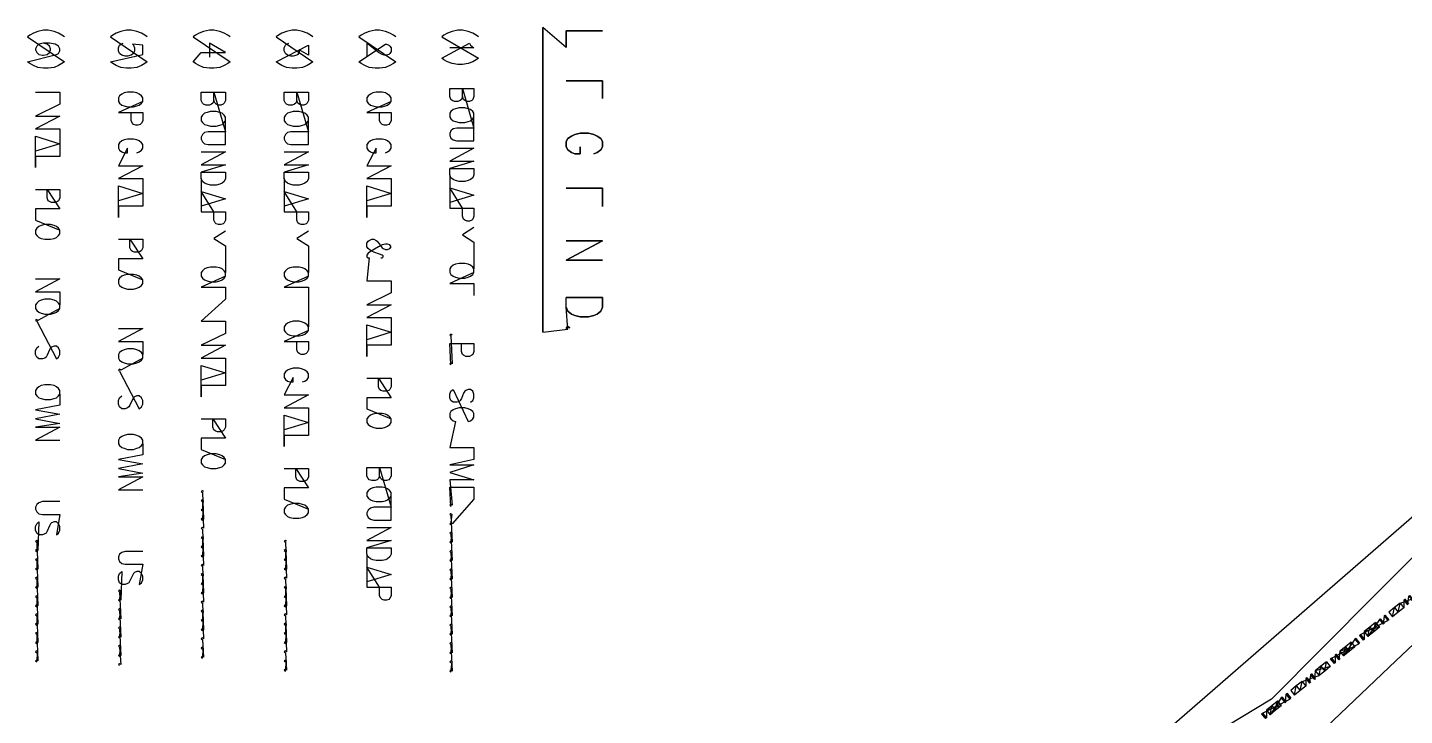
# Model space of a CAD drawing. Header units: metres. Extents: x 0 to 805, y 0 to 1107.
# Drawn here: x 138 to 544.3, y 837.5 to 1040.4 of the extents above; entities that cross this region are included whole.
import ezdxf

# ---------------------------------------------------------------- set-up
doc = ezdxf.new("R2010")
doc.units = ezdxf.units.M
doc.layers.add('GUIDES', color=8, linetype='Continuous')
doc.layers.add('ROADS', color=7, linetype='Continuous')

msp = doc.modelspace()

# ---------------------------------------------------------------- linework, layer by layer
at = {"layer": 'GUIDES'}
for points in [[(172.01, 1019.73), (171.63, 1020.3), (171, 1020.81), (170.3, 1021.13), (169.28, 1021.38), (167.57, 1021.38), (166.55, 1021.13), (165.85, 1020.81), (165.22, 1020.3), (164.84, 1019.73), (164.84, 1018.65), (165.22, 1018.14), (165.85, 1017.57), (166.55, 1017.32), (167.57, 1017.07), (169.28, 1017.07), (170.3, 1017.32), (171, 1017.57), (171.63, 1018.14), (172.01, 1018.65), (172.01, 1019.73)], [(245.29, 1019.73), (244.98, 1020.3), (244.28, 1020.81), (243.64, 1021.13), (242.63, 1021.38), (240.91, 1021.38), (239.9, 1021.13), (239.2, 1020.81), (238.56, 1020.3), (238.18, 1019.73), (238.18, 1018.65), (238.56, 1018.14), (239.2, 1017.57), (239.9, 1017.32), (240.91, 1017.07), (242.63, 1017.07), (243.64, 1017.32), (244.28, 1017.57), (244.98, 1018.14), (245.29, 1018.65), (245.29, 1019.73)], [(196.46, 1014.02), (196.08, 1014.59), (195.45, 1015.16), (194.75, 1015.41), (193.73, 1015.67), (192.02, 1015.67), (191, 1015.41), (190.3, 1015.16), (189.67, 1014.59), (189.29, 1014.02), (189.29, 1012.94), (189.67, 1012.43), (190.3, 1011.86), (191, 1011.6), (192.02, 1011.35), (193.73, 1011.35), (194.75, 1011.6), (195.45, 1011.86), (196.08, 1012.43), (196.46, 1012.94), (196.46, 1014.02)], [(220.91, 1014.02), (220.53, 1014.59), (219.89, 1015.16), (219.19, 1015.41), (218.18, 1015.67), (216.46, 1015.67), (215.45, 1015.41), (214.75, 1015.16), (214.11, 1014.59), (213.73, 1014.02), (213.73, 1012.94), (214.11, 1012.43), (214.75, 1011.86), (215.45, 1011.6), (216.46, 1011.35), (218.18, 1011.35), (219.19, 1011.6), (219.89, 1011.86), (220.53, 1012.43), (220.91, 1012.94), (220.91, 1014.02)], [(269.74, 1015.16), (269.42, 1015.67), (268.72, 1016.24), (268.09, 1016.49), (267.07, 1016.75), (265.36, 1016.75), (264.34, 1016.49), (263.64, 1016.24), (262.95, 1015.67), (262.63, 1015.16), (262.63, 1014.02), (262.95, 1013.51), (263.64, 1012.94), (264.34, 1012.68), (265.36, 1012.43), (267.07, 1012.43), (268.09, 1012.68), (268.72, 1012.94), (269.42, 1013.51), (269.74, 1014.02), (269.74, 1015.16)], [(189.29, 997.76), (196.46, 997.76), (196.46, 995.86), (196.08, 995.03), (195.45, 994.52), (194.75, 994.21), (193.73, 993.95), (192.02, 993.95), (191, 994.21), (190.3, 994.52), (189.67, 995.03), (189.29, 995.86), (189.29, 997.76)], [(213.73, 997.76), (220.91, 997.76), (220.91, 995.86), (220.53, 995.03), (219.89, 994.52), (219.19, 994.21), (218.18, 993.95), (216.46, 993.95), (215.45, 994.21), (214.75, 994.52), (214.11, 995.03), (213.73, 995.86), (213.73, 997.76)], [(262.63, 998.84), (269.74, 998.84), (269.74, 996.94), (269.42, 996.11), (268.72, 995.6), (268.09, 995.28), (267.07, 995.03), (265.36, 995.03), (264.34, 995.28), (263.64, 995.6), (262.95, 996.11), (262.63, 996.94), (262.63, 998.84)], [(147.57, 980.62), (147.19, 981.19), (146.55, 981.7), (145.85, 982.01), (144.84, 982.27), (143.12, 982.27), (142.11, 982.01), (141.41, 981.7), (140.77, 981.19), (140.39, 980.62), (140.39, 979.54), (140.77, 979.03), (141.41, 978.46), (142.11, 978.2), (143.12, 977.95), (144.84, 977.95), (145.85, 978.2), (146.55, 978.46), (147.19, 979.03), (147.57, 979.54), (147.57, 980.62)], [(172.01, 965.95), (171.63, 966.52), (171, 967.09), (170.3, 967.34), (169.28, 967.6), (167.57, 967.6), (166.55, 967.34), (165.85, 967.09), (165.22, 966.52), (164.84, 965.95), (164.84, 964.87), (165.22, 964.36), (165.85, 963.79), (166.55, 963.53), (167.57, 963.28), (169.28, 963.28), (170.3, 963.53), (171, 963.79), (171.63, 964.36), (172.01, 964.87), (172.01, 965.95)], [(196.46, 968.17), (196.08, 968.68), (195.45, 969.25), (194.75, 969.5), (193.73, 969.76), (192.02, 969.76), (191, 969.5), (190.3, 969.25), (189.67, 968.68), (189.29, 968.17), (189.29, 967.09), (189.67, 966.52), (190.3, 965.95), (191, 965.69), (192.02, 965.44), (193.73, 965.44), (194.75, 965.69), (195.45, 965.95), (196.08, 966.52), (196.46, 967.09), (196.46, 968.17)], [(220.91, 968.17), (220.53, 968.68), (219.89, 969.25), (219.19, 969.5), (218.18, 969.76), (216.46, 969.76), (215.45, 969.5), (214.75, 969.25), (214.11, 968.68), (213.73, 968.17), (213.73, 967.09), (214.11, 966.52), (214.75, 965.95), (215.45, 965.69), (216.46, 965.44), (218.18, 965.44), (219.19, 965.69), (219.89, 965.95), (220.53, 966.52), (220.91, 967.09), (220.91, 968.17)], [(269.74, 969.25), (269.42, 969.76), (268.72, 970.33), (268.09, 970.58), (267.07, 970.84), (265.36, 970.84), (264.34, 970.58), (263.64, 970.33), (262.95, 969.76), (262.63, 969.25), (262.63, 968.17), (262.95, 967.6), (263.64, 967.09), (264.34, 966.77), (265.36, 966.52), (267.07, 966.52), (268.09, 966.77), (268.72, 967.09), (269.42, 967.6), (269.74, 968.17), (269.74, 969.25)], [(147.57, 958.65), (147.19, 959.15), (146.55, 959.72), (145.85, 959.98), (144.84, 960.3), (143.12, 960.3), (142.11, 959.98), (141.41, 959.72), (140.77, 959.15), (140.39, 958.65), (140.39, 957.57), (140.77, 956.99), (141.41, 956.49), (142.11, 956.17), (143.12, 955.91), (144.84, 955.91), (145.85, 956.17), (146.55, 956.49), (147.19, 956.99), (147.57, 957.57), (147.57, 958.65)], [(296.98, 960.8), (307.65, 960.8), (307.65, 957.95), (307.14, 956.74), (306.13, 955.91), (305.11, 955.47), (303.59, 955.09), (301.05, 955.09), (299.52, 955.47), (298.51, 955.91), (297.49, 956.74), (296.98, 957.95), (296.98, 960.8)], [(296.98, 960.8), (307.65, 960.8), (307.65, 957.95), (307.14, 956.74), (306.13, 955.91), (305.11, 955.47), (303.59, 955.09), (301.05, 955.09), (299.52, 955.47), (298.51, 955.91), (297.49, 956.74), (296.98, 957.95), (296.98, 960.8)], [(296.98, 960.8), (307.65, 960.8), (307.65, 957.95), (307.14, 956.74), (306.13, 955.91), (305.11, 955.47), (303.59, 955.09), (301.05, 955.09), (299.52, 955.47), (298.51, 955.91), (297.49, 956.74), (296.98, 957.95), (296.98, 960.8)], [(296.98, 960.8), (307.65, 960.8), (307.65, 957.95), (307.14, 956.74), (306.13, 955.91), (305.11, 955.47), (303.59, 955.09), (301.05, 955.09), (299.52, 955.47), (298.51, 955.91), (297.49, 956.74), (296.98, 957.95), (296.98, 960.8)], [(296.98, 960.8), (307.65, 960.8), (307.65, 957.95), (307.14, 956.74), (306.13, 955.91), (305.11, 955.47), (303.59, 955.09), (301.05, 955.09), (299.52, 955.47), (298.51, 955.91), (297.49, 956.74), (296.98, 957.95), (296.98, 960.8)], [(296.98, 960.8), (307.65, 960.8), (307.65, 957.95), (307.14, 956.74), (306.13, 955.91), (305.11, 955.47), (303.59, 955.09), (301.05, 955.09), (299.52, 955.47), (298.51, 955.91), (297.49, 956.74), (296.98, 957.95), (296.98, 960.8)], [(220.91, 952.1), (220.53, 952.68), (219.89, 953.18), (219.19, 953.5), (218.18, 953.76), (216.46, 953.76), (215.45, 953.5), (214.75, 953.18), (214.11, 952.68), (213.73, 952.1), (213.73, 951.03), (214.11, 950.52), (214.75, 949.95), (215.45, 949.69), (216.46, 949.44), (218.18, 949.44), (219.19, 949.69), (219.89, 949.95), (220.53, 950.52), (220.91, 951.03), (220.91, 952.1)], [(172.01, 943.98), (171.63, 944.55), (171, 945.06), (170.3, 945.31), (169.28, 945.63), (167.57, 945.63), (166.55, 945.31), (165.85, 945.06), (165.22, 944.55), (164.84, 943.98), (164.84, 942.9), (165.22, 942.33), (165.85, 941.82), (166.55, 941.5), (167.57, 941.25), (169.28, 941.25), (170.3, 941.5), (171, 941.82), (171.63, 942.33), (172.01, 942.9), (172.01, 943.98)], [(147.57, 933.37), (147.19, 933.94), (146.55, 934.45), (145.85, 934.77), (144.84, 935.02), (143.12, 935.02), (142.11, 934.77), (141.41, 934.45), (140.77, 933.94), (140.39, 933.37), (140.39, 932.29), (140.77, 931.72), (141.41, 931.21), (142.11, 930.96), (143.12, 930.64), (144.84, 930.64), (145.85, 930.96), (146.55, 931.21), (147.19, 931.72), (147.57, 932.29), (147.57, 933.37)], [(245.29, 924.99), (244.98, 925.5), (244.28, 926.07), (243.64, 926.32), (242.63, 926.58), (240.91, 926.58), (239.9, 926.32), (239.2, 926.07), (238.56, 925.5), (238.18, 924.99), (238.18, 923.85), (238.56, 923.34), (239.2, 922.77), (239.9, 922.51), (240.91, 922.26), (242.63, 922.26), (243.64, 922.51), (244.28, 922.77), (244.98, 923.34), (245.29, 923.85), (245.29, 924.99)], [(172.01, 918.7), (171.63, 919.28), (171, 919.78), (170.3, 920.1), (169.28, 920.35), (167.57, 920.35), (166.55, 920.1), (165.85, 919.78), (165.22, 919.28), (164.84, 918.7), (164.84, 917.62), (165.22, 917.12), (165.85, 916.54), (166.55, 916.29), (167.57, 915.97), (169.28, 915.97), (170.3, 916.29), (171, 916.54), (171.63, 917.12), (172.01, 917.62), (172.01, 918.7)], [(196.46, 912.99), (196.08, 913.56), (195.45, 914.07), (194.75, 914.39), (193.73, 914.64), (192.02, 914.64), (191, 914.39), (190.3, 914.07), (189.67, 913.56), (189.29, 912.99), (189.29, 911.91), (189.67, 911.4), (190.3, 910.83), (191, 910.58), (192.02, 910.32), (193.73, 910.32), (194.75, 910.58), (195.45, 910.83), (196.08, 911.4), (196.46, 911.91), (196.46, 912.99)], [(245.29, 903.21), (244.98, 903.78), (244.28, 904.29), (243.64, 904.61), (242.63, 904.86), (240.91, 904.86), (239.9, 904.61), (239.2, 904.29), (238.56, 903.78), (238.18, 903.21), (238.18, 902.13), (238.56, 901.62), (239.2, 901.05), (239.9, 900.8), (240.91, 900.54), (242.63, 900.54), (243.64, 900.8), (244.28, 901.05), (244.98, 901.62), (245.29, 902.13), (245.29, 903.21)], [(220.91, 898.32), (220.53, 898.89), (219.89, 899.46), (219.19, 899.72), (218.18, 899.97), (216.46, 899.97), (215.45, 899.72), (214.75, 899.46), (214.11, 898.89), (213.73, 898.32), (213.73, 897.24), (214.11, 896.73), (214.75, 896.16), (215.45, 895.91), (216.46, 895.65), (218.18, 895.65), (219.19, 895.91), (219.89, 896.16), (220.53, 896.73), (220.91, 897.24), (220.91, 898.32)], [(238.18, 886.95), (245.29, 886.95), (245.29, 885.05), (244.98, 884.22), (244.28, 883.65), (243.64, 883.4), (242.63, 883.14), (240.91, 883.14), (239.9, 883.4), (239.2, 883.65), (238.56, 884.22), (238.18, 885.05), (238.18, 886.95)], [(541.33, 869.3), (542.47, 867.9), (542.98, 870.63), (541.33, 869.3)], [(542.47, 867.9), (542.98, 870.63), (544.12, 869.24), (542.47, 867.9)], [(544.12, 871.52), (545.2, 870.13), (544.38, 871.78), (544.12, 871.52)], [(536.89, 865.74), (538.03, 864.35), (537.14, 865.94), (536.89, 865.74)], [(538.03, 864.35), (537.14, 865.94), (538.28, 864.6), (538.03, 864.35)], [(538.28, 866.89), (539.36, 865.49), (538.54, 867.08), (538.28, 866.89)], [(539.36, 865.49), (538.54, 867.08), (539.68, 865.68), (539.36, 865.49)], [(539.68, 867.97), (540.76, 866.57), (541.33, 869.3), (539.68, 867.97)], [(540.76, 866.57), (541.33, 869.3), (542.47, 867.9), (540.76, 866.57)], [(531.04, 861.05), (532.12, 859.71), (531.3, 861.3), (531.04, 861.05)], [(532.12, 859.71), (531.3, 861.3), (532.44, 859.9), (532.12, 859.71)], [(532.44, 862.19), (533.52, 860.79), (534.09, 863.52), (532.44, 862.19)], [(533.52, 860.79), (534.09, 863.52), (535.23, 862.13), (533.52, 860.79)], [(534.09, 863.52), (535.23, 862.13), (535.74, 864.86), (534.09, 863.52)], [(535.23, 862.13), (535.74, 864.86), (536.89, 863.46), (535.23, 862.13)], [(525.2, 856.41), (526.28, 855.01), (526.85, 857.74), (525.2, 856.41)], [(526.28, 855.01), (526.85, 857.74), (528, 856.35), (526.28, 855.01)], [(526.85, 857.74), (528, 856.35), (528.57, 859.08), (526.85, 857.74)], [(528, 856.35), (528.57, 859.08), (529.65, 857.68), (528, 856.35)], [(529.65, 859.97), (530.79, 858.57), (529.9, 860.16), (529.65, 859.97)], [(530.79, 858.57), (529.9, 860.16), (531.04, 858.82), (530.79, 858.57)], [(519.61, 851.97), (520.76, 850.57), (521.33, 853.3), (519.61, 851.97)], [(520.76, 850.57), (521.33, 853.3), (522.41, 851.9), (520.76, 850.57)], [(522.41, 854.19), (523.55, 852.79), (522.72, 854.38), (522.41, 854.19)], [(523.55, 852.79), (522.72, 854.38), (523.8, 852.98), (523.55, 852.79)], [(523.8, 855.27), (524.95, 853.87), (524.06, 855.52), (523.8, 855.27)], [(524.95, 853.87), (524.06, 855.52), (525.2, 854.12), (524.95, 853.87)], [(516.57, 849.49), (517.71, 848.09), (516.82, 849.74), (516.57, 849.49)], [(517.71, 848.09), (516.82, 849.74), (517.96, 848.35), (517.71, 848.09)], [(517.96, 850.63), (519.11, 849.23), (519.61, 851.97), (517.96, 850.63)], [(519.11, 849.23), (519.61, 851.97), (520.76, 850.57), (519.11, 849.23)], [(510.72, 844.85), (511.87, 843.46), (512.37, 846.19), (510.72, 844.85)], [(511.87, 843.46), (512.37, 846.19), (513.52, 844.79), (511.87, 843.46)], [(512.37, 846.19), (513.52, 844.79), (514.09, 847.52), (512.37, 846.19)], [(513.52, 844.79), (514.09, 847.52), (515.17, 846.12), (513.52, 844.79)], [(515.17, 848.41), (516.31, 847.01), (515.49, 848.6), (515.17, 848.41)], [(516.31, 847.01), (515.49, 848.6), (516.57, 847.2), (516.31, 847.01)], [(505.2, 840.34), (506.28, 839.01), (506.72, 841.61), (505.2, 840.34)], [(506.28, 839.01), (506.72, 841.61), (507.87, 840.28), (506.28, 839.01)], [(506.72, 841.61), (507.87, 840.28), (506.85, 841.74), (506.72, 841.61)], [(507.87, 840.28), (506.85, 841.74), (507.93, 840.34), (507.87, 840.28)], [(507.93, 842.63), (509.07, 841.23), (508.25, 842.82), (507.93, 842.63)], [(509.07, 841.23), (508.25, 842.82), (509.33, 841.42), (509.07, 841.23)], [(509.33, 843.71), (510.47, 842.31), (509.64, 843.96), (509.33, 843.71)], [(510.47, 842.31), (509.64, 843.96), (510.72, 842.57), (510.47, 842.31)], [(502.15, 837.87), (503.29, 836.53), (502.4, 838.12), (502.15, 837.87)], [(503.29, 836.53), (502.4, 838.12), (503.55, 836.73), (503.29, 836.53)], [(503.55, 839.01), (504.63, 837.61), (505.2, 840.34), (503.55, 839.01)], [(504.63, 837.61), (505.2, 840.34), (506.28, 839.01), (504.63, 837.61)]]:
    msp.add_lwpolyline(points, close=True, dxfattribs=at)
at = {"layer": 'ROADS'}
for points in [[(296.98, 1034.53), (296.98, 1039.42), (307.65, 1039.42), (296.98, 1039.42), (296.98, 1034.53), (296.98, 1039.42), (307.65, 1039.42), (296.98, 1039.42), (296.98, 1034.53), (296.98, 1039.42), (307.65, 1039.42), (296.98, 1039.42), (296.98, 1034.53), (290.06, 1040.43), (290.06, 950.58), (290.06, 1040.43), (290.06, 950.58), (297.49, 951.41), (296.98, 951.85), (297.49, 952.23), (298, 951.85), (297.49, 952.23), (296.98, 951.85), (297.49, 951.41), (296.98, 951.85), (297.49, 952.23), (298, 951.85), (297.49, 952.23), (296.98, 951.85), (297.49, 951.41), (296.98, 951.85), (297.49, 952.23), (298, 951.85), (297.49, 952.23), (296.98, 951.85), (297.49, 951.41), (296.98, 957.95), (297.49, 956.74), (298.51, 955.91), (299.52, 955.47), (301.05, 955.09), (303.59, 955.09), (305.11, 955.47), (306.13, 955.91), (307.14, 956.74), (307.65, 957.95), (307.65, 960.8), (296.98, 960.8), (307.65, 960.8), (307.65, 957.95), (307.14, 956.74), (306.13, 955.91), (305.11, 955.47), (303.59, 955.09), (301.05, 955.09), (299.52, 955.47), (298.51, 955.91), (297.49, 956.74), (296.98, 957.95), (297.49, 956.74), (298.51, 955.91), (299.52, 955.47), (301.05, 955.09), (303.59, 955.09), (305.11, 955.47), (306.13, 955.91), (307.14, 956.74), (307.65, 957.95), (307.65, 960.8), (296.98, 960.8), (307.65, 960.8), (307.65, 957.95), (307.14, 956.74), (306.13, 955.91), (305.11, 955.47), (303.59, 955.09), (301.05, 955.09), (299.52, 955.47), (298.51, 955.91), (297.49, 956.74), (296.98, 957.95), (297.49, 956.74), (298.51, 955.91), (299.52, 955.47), (301.05, 955.09), (303.59, 955.09), (305.11, 955.47), (306.13, 955.91), (307.14, 956.74), (307.65, 957.95), (307.65, 960.8), (296.98, 960.8), (307.65, 960.8), (307.65, 957.95), (307.14, 956.74), (306.13, 955.91), (305.11, 955.47), (303.59, 955.09), (301.05, 955.09), (299.52, 955.47), (298.51, 955.91), (297.49, 956.74), (296.98, 957.95)], [(148.9, 1037.7), (148.2, 1038.21), (147.19, 1038.78), (145.85, 1039.29), (144.14, 1039.61), (142.8, 1039.61), (141.09, 1039.29), (139.76, 1038.78), (138.74, 1038.21), (138.04, 1037.7), (148.9, 1030.34), (148.2, 1029.83), (147.19, 1029.26), (145.85, 1028.69), (144.14, 1028.43), (142.8, 1028.43), (141.09, 1028.69), (139.76, 1029.26), (138.74, 1029.83), (138.04, 1030.34), (146.55, 1032.5), (147.19, 1032.81), (147.57, 1033.58), (147.57, 1034.15), (147.19, 1034.97), (146.17, 1035.48), (144.52, 1035.8), (142.8, 1035.8), (141.41, 1035.48), (140.77, 1034.97), (140.39, 1034.15), (140.39, 1033.89), (140.77, 1033.07), (141.41, 1032.5), (142.49, 1032.24), (142.8, 1032.24), (143.82, 1032.5), (144.52, 1033.07), (144.84, 1033.89), (144.84, 1034.15), (144.52, 1034.97), (143.82, 1035.48), (142.8, 1035.8)], [(173.35, 1037.7), (172.65, 1038.21), (171.63, 1038.78), (170.3, 1039.29), (168.59, 1039.61), (167.25, 1039.61), (165.54, 1039.29), (164.2, 1038.78), (163.19, 1038.21), (162.49, 1037.7), (173.35, 1030.34), (172.65, 1029.83), (171.63, 1029.26), (170.3, 1028.69), (168.59, 1028.43), (167.25, 1028.43), (165.54, 1028.69), (164.2, 1029.26), (163.19, 1029.83), (162.49, 1030.34), (172.01, 1032.5), (172.01, 1035.23), (168.97, 1035.48), (169.28, 1035.23), (169.6, 1034.4), (169.6, 1033.58), (169.28, 1032.81), (168.59, 1032.24), (167.57, 1031.99), (166.87, 1031.99), (165.85, 1032.24), (165.22, 1032.81), (164.84, 1033.58), (164.84, 1034.4), (165.22, 1035.23), (165.54, 1035.48), (166.24, 1035.8)], [(197.8, 1037.7), (197.1, 1038.21), (196.08, 1038.78), (194.75, 1039.29), (193.03, 1039.61), (191.7, 1039.61), (189.98, 1039.29), (188.65, 1038.78), (187.64, 1038.21), (186.94, 1037.7), (197.8, 1030.34), (197.1, 1029.83), (196.08, 1029.26), (194.75, 1028.69), (193.03, 1028.43), (191.7, 1028.43), (189.98, 1028.69), (188.65, 1029.26), (187.64, 1029.83), (186.94, 1030.34), (189.29, 1033.07), (196.46, 1033.07), (191.7, 1035.8), (191.7, 1031.67)], [(222.24, 1037.7), (221.54, 1038.21), (220.53, 1038.78), (219.19, 1039.29), (217.48, 1039.61), (216.15, 1039.61), (214.43, 1039.29), (213.1, 1038.78), (212.08, 1038.21), (211.38, 1037.7), (222.24, 1030.34), (221.54, 1029.83), (220.53, 1029.26), (219.19, 1028.69), (217.48, 1028.43), (216.15, 1028.43), (214.43, 1028.69), (213.1, 1029.26), (212.08, 1029.83), (211.38, 1030.34), (220.91, 1035.23), (220.91, 1032.24), (218.18, 1033.89), (218.18, 1033.07), (217.8, 1032.5), (217.48, 1032.24), (216.46, 1031.99), (215.77, 1031.99), (214.75, 1032.24), (214.11, 1032.81), (213.73, 1033.58), (213.73, 1034.4), (214.11, 1035.23), (214.43, 1035.48), (215.13, 1035.8)], [(246.69, 1037.7), (245.99, 1038.21), (244.98, 1038.78), (243.64, 1039.29), (241.93, 1039.61), (240.59, 1039.61), (238.88, 1039.29), (237.55, 1038.78), (236.47, 1038.21), (235.83, 1037.7), (246.69, 1030.34), (245.99, 1029.83), (244.98, 1029.26), (243.64, 1028.69), (241.93, 1028.43), (240.59, 1028.43), (238.88, 1028.69), (237.55, 1029.26), (236.47, 1029.83), (235.83, 1030.34), (243.64, 1035.48), (243.96, 1035.48), (244.66, 1035.23), (244.98, 1034.97), (245.29, 1034.4), (245.29, 1033.32), (244.98, 1032.81), (244.66, 1032.5), (243.96, 1032.24), (243.26, 1032.24), (242.63, 1032.5), (241.61, 1033.07), (238.18, 1035.8), (238.18, 1031.99)], [(271.14, 1037.7), (270.44, 1038.21), (269.42, 1038.78), (268.09, 1039.29), (266.38, 1039.61), (265.04, 1039.61), (263.33, 1039.29), (261.93, 1038.78), (260.91, 1038.21), (260.28, 1037.7), (271.14, 1031.42), (270.44, 1030.91), (269.42, 1030.34), (268.09, 1029.83), (266.38, 1029.51), (265.04, 1029.51), (263.33, 1029.83), (261.93, 1030.34), (260.91, 1030.91), (260.28, 1031.42), (268.41, 1035.8), (268.72, 1035.23), (269.74, 1034.4), (262.63, 1034.4)], [(307.65, 1019.48), (307.65, 1024.75), (296.98, 1024.75), (307.65, 1024.75), (307.65, 1019.48), (307.65, 1024.75), (296.98, 1024.75), (307.65, 1024.75), (307.65, 1019.48), (307.65, 1024.75), (296.98, 1024.75), (307.65, 1024.75), (307.65, 1019.48)], [(140.39, 1021.38), (147.57, 1021.38), (147.57, 1017.83), (140.39, 1014.33), (147.57, 1014.33), (140.39, 1010.52), (147.57, 1010.52), (147.57, 1002.4), (140.39, 1002.4), (140.39, 999.09), (140.39, 1008.37), (147.57, 1006.14), (140.39, 1003.98)], [(172.01, 1019.73), (171.63, 1020.3), (171, 1020.81), (170.3, 1021.13), (169.28, 1021.38), (167.57, 1021.38), (166.55, 1021.13), (165.85, 1020.81), (165.22, 1020.3), (164.84, 1019.73), (164.84, 1018.65), (165.22, 1018.14), (165.85, 1017.57), (166.55, 1017.32), (167.57, 1017.07), (169.28, 1017.07), (170.3, 1017.32), (171, 1017.57), (171.63, 1018.14), (172.01, 1018.65), (164.84, 1015.41), (172.01, 1015.41), (172.01, 1012.94), (171.63, 1012.18), (171.32, 1011.86), (170.62, 1011.6), (169.98, 1011.6), (169.28, 1011.86), (168.97, 1012.18), (168.59, 1012.94), (168.59, 1015.41)], [(193.03, 1018.91), (192.72, 1018.14), (192.33, 1017.83), (191.7, 1017.57), (190.68, 1017.57), (189.98, 1017.83), (189.67, 1018.14), (189.29, 1018.91), (189.29, 1021.38), (196.46, 1021.38), (196.46, 1018.91), (196.08, 1018.14), (195.76, 1017.83), (195.06, 1017.57), (194.43, 1017.57), (193.73, 1017.83), (193.35, 1018.14), (193.03, 1018.91), (193.03, 1021.38), (196.46, 1009.7), (191.32, 1009.7), (190.3, 1009.45), (189.67, 1008.87), (189.29, 1008.05), (189.29, 1007.54), (189.67, 1006.71), (190.3, 1006.14), (191.32, 1005.89), (196.46, 1005.89), (196.46, 1014.02), (196.08, 1014.59), (195.45, 1015.16), (194.75, 1015.41), (193.73, 1015.67), (192.02, 1015.67), (191, 1015.41), (190.3, 1015.16), (189.67, 1014.59), (189.29, 1014.02), (189.29, 1012.94), (189.67, 1012.43), (190.3, 1011.86), (191, 1011.6), (192.02, 1011.35), (193.73, 1011.35), (194.75, 1011.6), (195.45, 1011.86), (196.08, 1012.43), (196.46, 1012.94)], [(217.48, 1018.91), (217.16, 1018.14), (216.78, 1017.83), (216.15, 1017.57), (215.13, 1017.57), (214.43, 1017.83), (214.11, 1018.14), (213.73, 1018.91), (213.73, 1021.38), (220.91, 1021.38), (220.91, 1018.91), (220.53, 1018.14), (220.21, 1017.83), (219.51, 1017.57), (218.81, 1017.57), (218.18, 1017.83), (217.8, 1018.14), (217.48, 1018.91), (217.48, 1021.38), (220.91, 1009.7), (215.77, 1009.7), (214.75, 1009.45), (214.11, 1008.87), (213.73, 1008.05), (213.73, 1007.54), (214.11, 1006.71), (214.75, 1006.14), (215.77, 1005.89), (220.91, 1005.89), (220.91, 1014.02), (220.53, 1014.59), (219.89, 1015.16), (219.19, 1015.41), (218.18, 1015.67), (216.46, 1015.67), (215.45, 1015.41), (214.75, 1015.16), (214.11, 1014.59), (213.73, 1014.02), (213.73, 1012.94), (214.11, 1012.43), (214.75, 1011.86), (215.45, 1011.6), (216.46, 1011.35), (218.18, 1011.35), (219.19, 1011.6), (219.89, 1011.86), (220.53, 1012.43), (220.91, 1012.94)], [(245.29, 1019.73), (244.98, 1020.3), (244.28, 1020.81), (243.64, 1021.13), (242.63, 1021.38), (240.91, 1021.38), (239.9, 1021.13), (239.2, 1020.81), (238.56, 1020.3), (238.18, 1019.73), (238.18, 1018.65), (238.56, 1018.14), (239.2, 1017.57), (239.9, 1017.32), (240.91, 1017.07), (242.63, 1017.07), (243.64, 1017.32), (244.28, 1017.57), (244.98, 1018.14), (245.29, 1018.65), (238.18, 1015.41), (245.29, 1015.41), (245.29, 1012.94), (244.98, 1012.18), (244.66, 1011.86), (243.96, 1011.6), (243.26, 1011.6), (242.63, 1011.86), (242.25, 1012.18), (241.93, 1012.94), (241.93, 1015.41)], [(266.38, 1020.05), (266.06, 1019.22), (265.68, 1018.91), (265.04, 1018.65), (264.03, 1018.65), (263.33, 1018.91), (262.95, 1019.22), (262.63, 1020.05), (262.63, 1022.46), (269.74, 1022.46), (269.74, 1020.05), (269.42, 1019.22), (269.11, 1018.91), (268.41, 1018.65), (267.71, 1018.65), (267.07, 1018.91), (266.69, 1019.22), (266.38, 1020.05), (266.38, 1022.46), (269.74, 1010.78), (264.66, 1010.78), (263.64, 1010.52), (262.95, 1009.95), (262.63, 1009.13), (262.63, 1008.62), (262.95, 1007.79), (263.64, 1007.29), (264.66, 1006.97), (269.74, 1006.97), (269.74, 1015.16), (269.42, 1015.67), (268.72, 1016.24), (268.09, 1016.49), (267.07, 1016.75), (265.36, 1016.75), (264.34, 1016.49), (263.64, 1016.24), (262.95, 1015.67), (262.63, 1015.16), (262.63, 1014.02), (262.95, 1013.51), (263.64, 1012.94), (264.34, 1012.68), (265.36, 1012.43), (267.07, 1012.43), (268.09, 1012.68), (268.72, 1012.94), (269.42, 1013.51), (269.74, 1014.02)], [(170.3, 1003.48), (171, 1003.73), (171.63, 1004.24), (172.01, 1004.81), (172.01, 1005.89), (171.63, 1006.46), (171, 1006.97), (170.3, 1007.29), (169.28, 1007.54), (167.57, 1007.54), (166.55, 1007.29), (165.85, 1006.97), (165.22, 1006.46), (164.84, 1005.89), (164.84, 1004.81), (165.22, 1004.24), (165.85, 1003.73), (166.55, 1003.48), (167.57, 1003.48), (167.57, 1004.81), (164.84, 999.67), (172.01, 999.67), (164.84, 995.86), (172.01, 995.86), (172.01, 987.73), (164.84, 987.73), (164.84, 984.43), (164.84, 993.7), (172.01, 991.47), (164.84, 989.32)], [(243.64, 1003.48), (244.28, 1003.73), (244.98, 1004.24), (245.29, 1004.81), (245.29, 1005.89), (244.98, 1006.46), (244.28, 1006.97), (243.64, 1007.29), (242.63, 1007.54), (240.91, 1007.54), (239.9, 1007.29), (239.2, 1006.97), (238.56, 1006.46), (238.18, 1005.89), (238.18, 1004.81), (238.56, 1004.24), (239.2, 1003.73), (239.9, 1003.48), (240.91, 1003.48), (240.91, 1004.81), (238.18, 999.67), (245.29, 999.67), (238.18, 995.86), (245.29, 995.86), (245.29, 987.73), (238.18, 987.73), (238.18, 984.43), (238.18, 993.7), (245.29, 991.47), (238.18, 989.32)], [(301.05, 1005.19), (301.05, 1003.16), (299.52, 1003.16), (298.51, 1003.54), (297.49, 1004.37), (296.98, 1005.19), (296.98, 1006.84), (297.49, 1007.67), (298.51, 1008.43), (299.52, 1008.87), (301.05, 1009.25), (303.59, 1009.25), (305.11, 1008.87), (306.13, 1008.43), (307.14, 1007.67), (307.65, 1006.84), (307.65, 1005.19), (307.14, 1004.37), (306.13, 1003.54), (305.11, 1003.16), (306.13, 1003.54), (307.14, 1004.37), (307.65, 1005.19), (307.65, 1006.84), (307.14, 1007.67), (306.13, 1008.43), (305.11, 1008.87), (303.59, 1009.25), (301.05, 1009.25), (299.52, 1008.87), (298.51, 1008.43), (297.49, 1007.67), (296.98, 1006.84), (296.98, 1005.19), (297.49, 1004.37), (298.51, 1003.54), (299.52, 1003.16), (301.05, 1003.16), (301.05, 1005.19), (301.05, 1003.16), (299.52, 1003.16), (298.51, 1003.54), (297.49, 1004.37), (296.98, 1005.19), (296.98, 1006.84), (297.49, 1007.67), (298.51, 1008.43), (299.52, 1008.87), (301.05, 1009.25), (303.59, 1009.25), (305.11, 1008.87), (306.13, 1008.43), (307.14, 1007.67), (307.65, 1006.84), (307.65, 1005.19), (307.14, 1004.37), (306.13, 1003.54), (305.11, 1003.16), (306.13, 1003.54), (307.14, 1004.37), (307.65, 1005.19), (307.65, 1006.84), (307.14, 1007.67), (306.13, 1008.43), (305.11, 1008.87), (303.59, 1009.25), (301.05, 1009.25), (299.52, 1008.87), (298.51, 1008.43), (297.49, 1007.67), (296.98, 1006.84), (296.98, 1005.19), (297.49, 1004.37), (298.51, 1003.54), (299.52, 1003.16), (301.05, 1003.16), (301.05, 1005.19), (301.05, 1003.16), (299.52, 1003.16), (298.51, 1003.54), (297.49, 1004.37), (296.98, 1005.19), (296.98, 1006.84), (297.49, 1007.67), (298.51, 1008.43), (299.52, 1008.87), (301.05, 1009.25), (303.59, 1009.25), (305.11, 1008.87), (306.13, 1008.43), (307.14, 1007.67), (307.65, 1006.84), (307.65, 1005.19), (307.14, 1004.37), (306.13, 1003.54), (305.11, 1003.16), (306.13, 1003.54), (307.14, 1004.37), (307.65, 1005.19), (307.65, 1006.84), (307.14, 1007.67), (306.13, 1008.43), (305.11, 1008.87), (303.59, 1009.25), (301.05, 1009.25), (299.52, 1008.87), (298.51, 1008.43), (297.49, 1007.67), (296.98, 1006.84), (296.98, 1005.19), (297.49, 1004.37), (298.51, 1003.54), (299.52, 1003.16), (301.05, 1003.16), (301.05, 1005.19)], [(189.29, 1003.73), (196.46, 1003.73), (189.29, 999.92), (196.46, 999.92), (189.29, 997.76), (196.46, 997.76), (196.46, 995.86), (196.08, 995.03), (195.45, 994.52), (194.75, 994.21), (193.73, 993.95), (192.02, 993.95), (191, 994.21), (190.3, 994.52), (189.67, 995.03), (189.29, 995.86), (189.29, 986.08), (196.46, 986.08), (196.46, 983.6), (196.08, 982.84), (195.76, 982.52), (195.06, 982.27), (194.43, 982.27), (193.73, 982.52), (193.35, 982.84), (193.03, 983.6), (193.03, 986.08), (189.29, 992.05), (196.46, 989.89), (189.29, 987.73)], [(213.73, 1003.73), (220.91, 1003.73), (213.73, 999.92), (220.91, 999.92), (213.73, 997.76), (220.91, 997.76), (220.91, 995.86), (220.53, 995.03), (219.89, 994.52), (219.19, 994.21), (218.18, 993.95), (216.46, 993.95), (215.45, 994.21), (214.75, 994.52), (214.11, 995.03), (213.73, 995.86), (213.73, 986.08), (220.91, 986.08), (220.91, 983.6), (220.53, 982.84), (220.21, 982.52), (219.51, 982.27), (218.81, 982.27), (218.18, 982.52), (217.8, 982.84), (217.48, 983.6), (217.48, 986.08), (213.73, 992.05), (220.91, 989.89), (213.73, 987.73)], [(262.63, 1004.81), (269.74, 1004.81), (262.63, 1001), (269.74, 1001), (262.63, 998.84), (269.74, 998.84), (269.74, 996.94), (269.42, 996.11), (268.72, 995.6), (268.09, 995.28), (267.07, 995.03), (265.36, 995.03), (264.34, 995.28), (263.64, 995.6), (262.95, 996.11), (262.63, 996.94), (262.63, 987.16), (269.74, 987.16), (269.74, 984.74), (269.42, 983.92), (269.11, 983.6), (268.41, 983.35), (267.71, 983.35), (267.07, 983.6), (266.69, 983.92), (266.38, 984.74), (266.38, 987.16), (262.63, 993.13), (269.74, 990.97), (262.63, 988.81)], [(140.39, 992.62), (147.57, 992.62), (147.57, 990.14), (147.19, 989.32), (146.87, 989.06), (146.17, 988.81), (145.15, 988.81), (144.52, 989.06), (144.14, 989.32), (143.82, 990.14), (143.82, 992.62), (147.57, 986.9), (140.39, 986.9), (140.39, 983.6), (147.57, 980.62), (147.19, 981.19), (146.55, 981.7), (145.85, 982.01), (144.84, 982.27), (143.12, 982.27), (142.11, 982.01), (141.41, 981.7), (140.77, 981.19), (140.39, 980.62), (140.39, 979.54), (140.77, 979.03), (141.41, 978.46), (142.11, 978.2), (143.12, 977.95), (144.84, 977.95), (145.85, 978.2), (146.55, 978.46), (147.19, 979.03), (147.57, 979.54)], [(307.65, 987.66), (307.65, 993), (296.98, 993), (307.65, 993), (307.65, 987.66), (307.65, 993), (296.98, 993), (307.65, 993), (307.65, 987.66), (307.65, 993), (296.98, 993), (307.65, 993), (307.65, 987.66)], [(550.98, 888.35), (535.49, 872.86), (505.07, 842.31), (470.72, 821.55), (438.71, 803.2), (431.48, 799.45), (434.65, 788.34), (399.73, 761.41), (394.07, 768.27), (391.91, 766.37), (397.19, 759.89), (387.28, 751.38), (383.91, 754.68), (660.65, 995.16)], [(196.46, 980.36), (193.03, 978.2), (196.46, 976.04), (196.46, 968.17), (196.08, 968.68), (195.45, 969.25), (194.75, 969.5), (193.73, 969.76), (192.02, 969.76), (191, 969.5), (190.3, 969.25), (189.67, 968.68), (189.29, 968.17), (189.29, 967.09), (189.67, 966.52), (190.3, 965.95), (191, 965.69), (192.02, 965.44), (193.73, 965.44), (194.75, 965.69), (195.45, 965.95), (196.08, 966.52), (196.46, 967.09), (189.29, 963.79), (196.46, 963.79), (196.46, 960.3), (189.29, 953.76), (196.46, 953.76), (196.46, 950.2), (189.29, 946.71), (196.46, 946.71), (189.29, 942.9), (196.46, 942.9), (196.46, 934.77), (189.29, 934.77), (189.29, 931.47), (189.29, 940.74), (196.46, 938.52), (189.29, 936.36)], [(220.91, 980.36), (217.48, 978.2), (220.91, 976.04), (220.91, 968.17), (220.53, 968.68), (219.89, 969.25), (219.19, 969.5), (218.18, 969.76), (216.46, 969.76), (215.45, 969.5), (214.75, 969.25), (214.11, 968.68), (213.73, 968.17), (213.73, 967.09), (214.11, 966.52), (214.75, 965.95), (215.45, 965.69), (216.46, 965.44), (218.18, 965.44), (219.19, 965.69), (219.89, 965.95), (220.53, 966.52), (220.91, 967.09), (213.73, 963.79), (220.91, 963.79), (220.91, 960.3), (220.91, 952.1), (220.53, 952.68), (219.89, 953.18), (219.19, 953.5), (218.18, 953.76), (216.46, 953.76), (215.45, 953.5), (214.75, 953.18), (214.11, 952.68), (213.73, 952.1), (213.73, 951.03), (214.11, 950.52), (214.75, 949.95), (215.45, 949.69), (216.46, 949.44), (218.18, 949.44), (219.19, 949.69), (219.89, 949.95), (220.53, 950.52), (220.91, 951.03), (213.73, 947.79), (220.91, 947.79), (220.91, 945.31), (220.53, 944.55), (220.21, 944.23), (219.51, 943.98), (218.81, 943.98), (218.18, 944.23), (217.8, 944.55), (217.48, 945.31), (217.48, 947.79)], [(269.74, 981.44), (266.38, 979.28), (269.74, 977.12), (269.74, 969.25), (269.42, 969.76), (268.72, 970.33), (268.09, 970.58), (267.07, 970.84), (265.36, 970.84), (264.34, 970.58), (263.64, 970.33), (262.95, 969.76), (262.63, 969.25), (262.63, 968.17), (262.95, 967.6), (263.64, 967.09), (264.34, 966.77), (265.36, 966.52), (267.07, 966.52), (268.09, 966.77), (268.72, 967.09), (269.42, 967.6), (269.74, 968.17), (262.63, 964.87), (269.74, 964.87), (269.74, 961.38)], [(164.84, 977.95), (172.01, 977.95), (172.01, 975.47), (171.63, 974.65), (171.32, 974.39), (170.62, 974.14), (169.6, 974.14), (168.97, 974.39), (168.59, 974.65), (168.27, 975.47), (168.27, 977.95), (172.01, 972.23), (164.84, 972.23), (164.84, 968.93), (172.01, 965.95), (171.63, 966.52), (171, 967.09), (170.3, 967.34), (169.28, 967.6), (167.57, 967.6), (166.55, 967.34), (165.85, 967.09), (165.22, 966.52), (164.84, 965.95), (164.84, 964.87), (165.22, 964.36), (165.85, 963.79), (166.55, 963.53), (167.57, 963.28), (169.28, 963.28), (170.3, 963.53), (171, 963.79), (171.63, 964.36), (172.01, 964.87)], [(242.25, 972.49), (242.63, 972.49), (242.94, 972.74), (242.94, 973.06), (242.63, 973.31), (241.93, 973.57), (240.21, 974.14), (239.2, 974.65), (238.56, 975.22), (238.18, 975.73), (238.18, 976.81), (238.56, 977.38), (238.88, 977.63), (239.58, 977.95), (240.21, 977.95), (240.91, 977.63), (241.23, 977.38), (242.63, 975.47), (242.94, 975.22), (243.64, 974.96), (244.28, 974.96), (244.98, 975.22), (245.29, 975.73), (244.98, 976.3), (244.28, 976.55), (243.64, 976.55), (242.63, 976.3), (241.61, 975.73), (239.2, 974.39), (238.56, 973.82), (238.18, 973.31), (238.18, 972.74), (238.56, 972.49), (238.88, 972.49), (238.18, 965.69), (245.29, 965.69), (245.29, 962.2), (238.18, 958.65), (245.29, 958.65), (238.18, 954.84), (245.29, 954.84), (245.29, 946.71), (238.18, 946.71), (238.18, 943.41), (238.18, 952.68), (245.29, 950.52), (238.18, 948.29)], [(307.65, 971.79), (296.98, 971.79), (307.65, 977.5), (296.98, 977.5), (307.65, 977.5), (296.98, 971.79), (307.65, 971.79), (296.98, 971.79), (307.65, 977.5), (296.98, 977.5), (307.65, 977.5), (296.98, 971.79), (307.65, 971.79), (296.98, 971.79), (307.65, 977.5), (296.98, 977.5), (307.65, 977.5), (296.98, 971.79), (307.65, 971.79)], [(140.39, 966.27), (147.57, 966.27), (140.39, 962.46), (147.57, 962.46), (147.57, 958.65), (147.19, 959.15), (146.55, 959.72), (145.85, 959.98), (144.84, 960.3), (143.12, 960.3), (142.11, 959.98), (141.41, 959.72), (140.77, 959.15), (140.39, 958.65), (140.39, 957.57), (140.77, 956.99), (141.41, 956.49), (142.11, 956.17), (143.12, 955.91), (144.84, 955.91), (145.85, 956.17), (146.55, 956.49), (147.19, 956.99), (147.57, 957.57), (141.09, 954.01), (140.77, 954.26), (140.39, 954.01), (140.77, 953.76), (146.55, 942.64), (147.19, 943.15), (147.57, 943.98), (147.57, 945.06), (147.19, 945.88), (146.55, 946.39), (145.85, 946.39), (145.15, 946.14), (144.84, 945.88), (144.52, 945.31), (143.82, 943.72), (143.5, 943.15), (143.12, 942.9), (142.49, 942.64), (141.41, 942.64), (140.77, 943.15), (140.39, 943.98), (140.39, 945.06), (140.77, 945.88), (141.41, 946.39)], [(164.84, 951.6), (172.01, 951.6), (164.84, 947.79), (172.01, 947.79), (172.01, 943.98), (171.63, 944.55), (171, 945.06), (170.3, 945.31), (169.28, 945.63), (167.57, 945.63), (166.55, 945.31), (165.85, 945.06), (165.22, 944.55), (164.84, 943.98), (164.84, 942.9), (165.22, 942.33), (165.85, 941.82), (166.55, 941.5), (167.57, 941.25), (169.28, 941.25), (170.3, 941.5), (171, 941.82), (171.63, 942.33), (172.01, 942.9), (165.54, 939.34), (165.22, 939.66), (164.84, 939.34), (165.22, 939.09), (171, 927.97), (171.63, 928.48), (172.01, 929.31), (172.01, 930.39), (171.63, 931.21), (171, 931.72), (170.3, 931.72), (169.6, 931.47), (169.28, 931.21), (168.97, 930.64), (168.27, 929.05), (167.95, 928.48), (167.57, 928.23), (166.87, 927.97), (165.85, 927.97), (165.22, 928.48), (164.84, 929.31), (164.84, 930.39), (165.22, 931.21), (165.85, 931.72)], [(263.33, 949.69), (262.95, 949.95), (262.63, 949.69), (262.95, 949.44), (263.33, 941.25), (262.95, 941.5), (262.63, 941.25), (262.95, 940.99), (262.63, 947.22), (269.74, 947.22), (269.74, 944.8), (269.42, 943.98), (269.11, 943.72), (268.41, 943.41), (267.39, 943.41), (266.69, 943.72), (266.38, 943.98), (266.06, 944.8), (266.06, 947.22)], [(219.19, 935.85), (219.89, 936.1), (220.53, 936.61), (220.91, 937.18), (220.91, 938.26), (220.53, 938.83), (219.89, 939.34), (219.19, 939.66), (218.18, 939.91), (216.46, 939.91), (215.45, 939.66), (214.75, 939.34), (214.11, 938.83), (213.73, 938.26), (213.73, 937.18), (214.11, 936.61), (214.75, 936.1), (215.45, 935.85), (216.46, 935.85), (216.46, 937.18), (213.73, 932.04), (220.91, 932.04), (213.73, 928.23), (220.91, 928.23), (220.91, 920.1), (213.73, 920.1), (213.73, 916.8), (213.73, 926.07), (220.91, 923.85), (213.73, 921.69)], [(147.57, 933.37), (147.19, 933.94), (146.55, 934.45), (145.85, 934.77), (144.84, 935.02), (143.12, 935.02), (142.11, 934.77), (141.41, 934.45), (140.77, 933.94), (140.39, 933.37), (140.39, 932.29), (140.77, 931.72), (141.41, 931.21), (142.11, 930.96), (143.12, 930.64), (144.84, 930.64), (145.85, 930.96), (146.55, 931.21), (147.19, 931.72), (147.57, 932.29), (147.57, 929.05), (140.39, 927.66), (147.57, 926.32), (140.39, 924.99), (147.57, 923.59), (140.39, 922.51), (147.57, 922.51), (140.39, 918.7), (147.57, 918.7)], [(238.18, 936.93), (245.29, 936.93), (245.29, 934.45), (244.98, 933.63), (244.66, 933.37), (243.96, 933.12), (242.94, 933.12), (242.25, 933.37), (241.93, 933.63), (241.61, 934.45), (241.61, 936.93), (245.29, 931.21), (238.18, 931.21), (238.18, 927.97), (245.29, 924.99), (244.98, 925.5), (244.28, 926.07), (243.64, 926.32), (242.63, 926.58), (240.91, 926.58), (239.9, 926.32), (239.2, 926.07), (238.56, 925.5), (238.18, 924.99), (238.18, 923.85), (238.56, 923.34), (239.2, 922.77), (239.9, 922.51), (240.91, 922.26), (242.63, 922.26), (243.64, 922.51), (244.28, 922.77), (244.98, 923.34), (245.29, 923.85)], [(268.72, 929.88), (269.42, 930.39), (269.74, 931.21), (269.74, 932.29), (269.42, 933.12), (268.72, 933.63), (268.09, 933.63), (267.39, 933.37), (267.07, 933.12), (266.69, 932.55), (266.06, 930.96), (265.68, 930.39), (265.36, 930.13), (264.66, 929.88), (263.64, 929.88), (262.95, 930.39), (262.63, 931.21), (262.63, 932.29), (262.95, 933.12), (263.64, 933.63), (268.09, 924.16), (268.72, 924.42), (269.42, 924.99), (269.74, 925.5), (269.74, 926.58), (269.42, 927.15), (268.72, 927.66), (268.09, 927.97), (267.07, 928.23), (265.36, 928.23), (264.34, 927.97), (263.64, 927.66), (262.95, 927.15), (262.63, 926.58), (262.63, 925.5), (262.95, 924.99), (263.64, 924.42), (264.34, 924.16), (262.63, 916.54), (269.74, 916.54), (269.74, 912.99), (262.63, 911.4), (269.74, 911.4), (262.63, 909.18), (269.74, 907.02), (262.63, 907.02), (263.33, 899.46), (262.95, 899.72), (262.63, 899.46), (262.95, 899.15), (262.63, 904.86), (269.74, 904.86), (269.74, 901.3), (263.33, 894), (262.95, 894.26), (262.63, 894), (262.95, 893.75), (263.33, 896.73), (262.95, 896.99), (262.63, 896.73), (262.95, 896.42), (263.33, 888.54), (262.95, 888.86), (262.63, 888.54), (262.95, 888.29), (263.33, 891.27), (262.95, 891.53), (262.63, 891.27), (262.95, 891.02), (263.33, 883.14), (262.95, 883.4), (262.63, 883.14), (262.95, 882.89), (263.33, 885.87), (262.95, 886.13), (262.63, 885.87), (262.95, 885.56), (263.33, 877.68), (262.95, 878), (262.63, 877.68), (262.95, 877.43), (263.33, 880.41), (262.95, 880.67), (262.63, 880.41), (262.95, 880.16), (263.33, 872.29), (262.95, 872.54), (262.63, 872.29), (262.95, 872.03), (263.33, 875.02), (262.95, 875.27), (262.63, 875.02), (262.95, 874.7), (263.33, 866.82), (262.95, 867.14), (262.63, 866.82), (262.95, 866.57), (263.33, 869.55), (262.95, 869.81), (262.63, 869.55), (262.95, 869.3), (263.33, 861.43), (262.95, 861.68), (262.63, 861.43), (262.95, 861.11), (263.33, 864.09), (262.95, 864.41), (262.63, 864.09), (262.95, 863.84), (263.33, 855.97), (262.95, 856.22), (262.63, 855.97), (262.95, 855.71), (263.33, 858.7), (262.95, 858.95), (262.63, 858.7), (262.95, 858.44), (263.33, 850.57), (262.95, 850.82), (262.63, 850.57), (262.95, 850.25), (263.33, 853.24), (262.95, 853.55), (262.63, 853.24), (262.95, 852.98)], [(189.29, 924.99), (196.46, 924.99), (196.46, 922.51), (196.08, 921.69), (195.76, 921.43), (195.06, 921.18), (194.05, 921.18), (193.35, 921.43), (193.03, 921.69), (192.72, 922.51), (192.72, 924.99), (196.46, 919.28), (189.29, 919.28), (189.29, 915.97), (196.46, 912.99), (196.08, 913.56), (195.45, 914.07), (194.75, 914.39), (193.73, 914.64), (192.02, 914.64), (191, 914.39), (190.3, 914.07), (189.67, 913.56), (189.29, 912.99), (189.29, 911.91), (189.67, 911.4), (190.3, 910.83), (191, 910.58), (192.02, 910.32), (193.73, 910.32), (194.75, 910.58), (195.45, 910.83), (196.08, 911.4), (196.46, 911.91)], [(172.01, 918.7), (171.63, 919.28), (171, 919.78), (170.3, 920.1), (169.28, 920.35), (167.57, 920.35), (166.55, 920.1), (165.85, 919.78), (165.22, 919.28), (164.84, 918.7), (164.84, 917.62), (165.22, 917.12), (165.85, 916.54), (166.55, 916.29), (167.57, 915.97), (169.28, 915.97), (170.3, 916.29), (171, 916.54), (171.63, 917.12), (172.01, 917.62), (172.01, 914.39), (164.84, 912.99), (172.01, 911.66), (164.84, 910.32), (172.01, 908.92), (164.84, 907.85), (172.01, 907.85), (164.84, 904.04), (172.01, 904.04)], [(213.73, 910.32), (220.91, 910.32), (220.91, 907.85), (220.53, 907.02), (220.21, 906.77), (219.51, 906.51), (218.5, 906.51), (217.8, 906.77), (217.48, 907.02), (217.16, 907.85), (217.16, 910.32), (220.91, 904.61), (213.73, 904.61), (213.73, 901.3), (220.91, 898.32), (220.53, 898.89), (219.89, 899.46), (219.19, 899.72), (218.18, 899.97), (216.46, 899.97), (215.45, 899.72), (214.75, 899.46), (214.11, 898.89), (213.73, 898.32), (213.73, 897.24), (214.11, 896.73), (214.75, 896.16), (215.45, 895.91), (216.46, 895.65), (218.18, 895.65), (219.19, 895.91), (219.89, 896.16), (220.53, 896.73), (220.91, 897.24)], [(241.93, 908.1), (241.61, 907.34), (241.23, 907.02), (240.59, 906.77), (239.58, 906.77), (238.88, 907.02), (238.56, 907.34), (238.18, 908.1), (238.18, 910.58), (245.29, 910.58), (245.29, 908.1), (244.98, 907.34), (244.66, 907.02), (243.96, 906.77), (243.26, 906.77), (242.63, 907.02), (242.25, 907.34), (241.93, 908.1), (241.93, 910.58), (245.29, 898.89), (240.21, 898.89), (239.2, 898.64), (238.56, 898.07), (238.18, 897.24), (238.18, 896.73), (238.56, 895.91), (239.2, 895.34), (240.21, 895.08), (245.29, 895.08), (245.29, 903.21), (244.98, 903.78), (244.28, 904.29), (243.64, 904.61), (242.63, 904.86), (240.91, 904.86), (239.9, 904.61), (239.2, 904.29), (238.56, 903.78), (238.18, 903.21), (238.18, 902.13), (238.56, 901.62), (239.2, 901.05), (239.9, 900.8), (240.91, 900.54), (242.63, 900.54), (243.64, 900.8), (244.28, 901.05), (244.98, 901.62), (245.29, 902.13)], [(189.98, 903.53), (189.67, 903.78), (189.29, 903.53), (189.67, 903.21), (189.98, 895.34), (189.67, 895.65), (189.29, 895.34), (189.67, 895.08), (189.98, 898.07), (189.67, 898.32), (189.29, 898.07), (189.67, 897.81), (189.98, 900.8), (189.67, 901.05), (189.29, 900.8), (189.67, 900.54), (189.98, 892.67), (189.67, 892.92), (189.29, 892.67), (189.67, 892.35), (189.98, 884.48), (189.67, 884.79), (189.29, 884.48), (189.67, 884.22), (189.98, 887.21), (189.67, 887.46), (189.29, 887.21), (189.67, 886.95), (189.98, 889.94), (189.67, 890.19), (189.29, 889.94), (189.67, 889.68), (189.98, 881.75), (189.67, 882.06), (189.29, 881.75), (189.67, 881.49), (189.98, 873.62), (189.67, 873.87), (189.29, 873.62), (189.67, 873.36), (189.98, 876.35), (189.67, 876.6), (189.29, 876.35), (189.67, 876.1), (189.98, 879.08), (189.67, 879.33), (189.29, 879.08), (189.67, 878.76), (189.98, 870.89), (189.67, 871.21), (189.29, 870.89), (189.67, 870.63), (189.98, 862.76), (189.67, 863.01), (189.29, 862.76), (189.67, 862.51), (189.98, 865.49), (189.67, 865.74), (189.29, 865.49), (189.67, 865.24), (189.98, 868.22), (189.67, 868.48), (189.29, 868.22), (189.67, 867.9), (189.98, 860.03), (189.67, 860.35), (189.29, 860.03), (189.67, 859.78), (189.98, 854.63), (189.67, 854.89), (189.29, 854.63), (189.67, 854.38), (189.98, 857.36), (189.67, 857.62), (189.29, 857.36), (189.67, 857.05)], [(147.57, 900.54), (142.49, 900.54), (141.41, 900.23), (140.77, 899.72), (140.39, 898.89), (140.39, 898.32), (140.77, 897.56), (141.41, 896.99), (142.49, 896.73), (147.57, 896.73), (146.55, 890.76), (147.19, 891.27), (147.57, 892.1), (147.57, 893.18), (147.19, 894), (146.55, 894.57), (145.85, 894.57), (145.15, 894.26), (144.84, 894), (144.52, 893.43), (143.82, 891.84), (143.5, 891.27), (143.12, 891.02), (142.49, 890.76), (141.41, 890.76), (140.77, 891.27), (140.39, 892.1), (140.39, 893.18), (140.77, 894), (141.41, 894.57), (141.09, 886.13), (140.77, 886.38), (140.39, 886.13), (140.77, 885.87), (141.09, 888.86), (140.77, 889.11), (140.39, 888.86), (140.77, 888.54), (141.09, 880.67), (140.77, 880.98), (140.39, 880.67), (140.77, 880.41), (141.09, 883.4), (140.77, 883.65), (140.39, 883.4), (140.77, 883.14), (141.09, 875.27), (140.77, 875.52), (140.39, 875.27), (140.77, 875.02), (141.09, 878), (140.77, 878.25), (140.39, 878), (140.77, 877.68), (141.09, 869.81), (140.77, 870.13), (140.39, 869.81), (140.77, 869.55), (141.09, 872.54), (140.77, 872.79), (140.39, 872.54), (140.77, 872.29), (141.09, 864.41), (140.77, 864.67), (140.39, 864.41), (140.77, 864.09), (141.09, 867.14), (140.77, 867.4), (140.39, 867.14), (140.77, 866.82), (141.09, 858.95), (140.77, 859.2), (140.39, 858.95), (140.77, 858.7), (141.09, 861.68), (140.77, 861.93), (140.39, 861.68), (140.77, 861.43), (141.09, 853.55), (140.77, 853.81), (140.39, 853.55), (140.77, 853.24), (141.09, 856.22), (140.77, 856.54), (140.39, 856.22), (140.77, 855.97)], [(238.18, 892.92), (245.29, 892.92), (238.18, 889.11), (245.29, 889.11), (238.18, 886.95), (245.29, 886.95), (245.29, 885.05), (244.98, 884.22), (244.28, 883.65), (243.64, 883.4), (242.63, 883.14), (240.91, 883.14), (239.9, 883.4), (239.2, 883.65), (238.56, 884.22), (238.18, 885.05), (238.18, 875.27), (245.29, 875.27), (245.29, 872.79), (244.98, 872.03), (244.66, 871.71), (243.96, 871.46), (243.26, 871.46), (242.63, 871.71), (242.25, 872.03), (241.93, 872.79), (241.93, 875.27), (238.18, 881.24), (245.29, 879.08), (238.18, 876.92)], [(172.01, 885.87), (166.87, 885.87), (165.85, 885.56), (165.22, 885.05), (164.84, 884.22), (164.84, 883.65), (165.22, 882.89), (165.85, 882.32), (166.87, 882.06), (172.01, 882.06), (171, 876.1), (171.63, 876.6), (172.01, 877.43), (172.01, 878.51), (171.63, 879.33), (171, 879.91), (170.3, 879.91), (169.6, 879.59), (169.28, 879.33), (168.97, 878.76), (168.27, 877.17), (167.95, 876.6), (167.57, 876.35), (166.87, 876.1), (165.85, 876.1), (165.22, 876.6), (164.84, 877.43), (164.84, 878.51), (165.22, 879.33), (165.85, 879.91), (165.54, 871.46), (165.22, 871.71), (164.84, 871.46), (165.22, 871.21), (165.54, 874.19), (165.22, 874.44), (164.84, 874.19), (165.22, 873.87), (165.54, 866), (165.22, 866.32), (164.84, 866), (165.22, 865.74), (165.54, 868.73), (165.22, 868.98), (164.84, 868.73), (165.22, 868.48), (165.54, 860.6), (165.22, 860.86), (164.84, 860.6), (165.22, 860.35), (165.54, 863.33), (165.22, 863.59), (164.84, 863.33), (165.22, 863.01), (165.54, 855.14), (165.22, 855.46), (164.84, 855.14), (165.22, 854.89), (165.54, 857.87), (165.22, 858.12), (164.84, 857.87), (165.22, 857.62), (165.54, 852.47), (165.22, 852.73), (164.84, 852.47), (165.22, 852.16)], [(214.43, 888.86), (214.11, 889.11), (213.73, 888.86), (214.11, 888.54), (214.43, 880.67), (214.11, 880.98), (213.73, 880.67), (214.11, 880.41), (214.43, 883.4), (214.11, 883.65), (213.73, 883.4), (214.11, 883.14), (214.43, 886.13), (214.11, 886.38), (213.73, 886.13), (214.11, 885.87), (214.43, 878), (214.11, 878.25), (213.73, 878), (214.11, 877.68), (214.43, 869.81), (214.11, 870.13), (213.73, 869.81), (214.11, 869.55), (214.43, 872.54), (214.11, 872.79), (213.73, 872.54), (214.11, 872.29), (214.43, 875.27), (214.11, 875.52), (213.73, 875.27), (214.11, 875.02), (214.43, 867.14), (214.11, 867.4), (213.73, 867.14), (214.11, 866.82), (214.43, 858.95), (214.11, 859.2), (213.73, 858.95), (214.11, 858.7), (214.43, 861.68), (214.11, 861.93), (213.73, 861.68), (214.11, 861.43), (214.43, 864.41), (214.11, 864.67), (213.73, 864.41), (214.11, 864.09), (214.43, 856.22), (214.11, 856.54), (213.73, 856.22), (214.11, 855.97), (214.43, 850.82), (214.11, 851.08), (213.73, 850.82), (214.11, 850.57), (214.43, 853.55), (214.11, 853.81), (213.73, 853.55), (214.11, 853.24)], [(573.84, 883.84), (541.77, 853.55), (511.04, 824.34)], [(539.68, 867.97), (540.76, 866.57), (541.33, 869.3), (542.47, 867.9), (542.98, 870.63), (548, 872.35), (548.57, 875.08), (549.71, 873.68), (550.22, 876.41), (551.36, 875.02), (546.92, 873.75), (546.6, 871.27), (545.78, 872.86), (546.92, 871.46), (545.52, 872.67), (545.2, 870.13), (544.38, 871.78), (545.52, 870.38), (544.12, 871.52), (544.12, 869.24)], [(531.04, 861.05), (532.12, 859.71), (531.3, 861.3), (539.36, 865.49), (538.54, 867.08), (539.68, 865.68), (538.28, 866.89), (538.03, 864.35), (537.14, 865.94), (538.28, 864.6), (536.89, 865.74), (533.52, 860.79), (534.09, 863.52), (535.23, 862.13), (535.74, 864.86), (536.89, 863.46), (532.44, 862.19), (532.44, 859.9)], [(522.41, 854.19), (523.55, 852.79), (522.72, 854.38), (530.79, 858.57), (529.9, 860.16), (531.04, 858.82), (529.65, 859.97), (526.28, 855.01), (526.85, 857.74), (528, 856.35), (528.57, 859.08), (529.65, 857.68), (525.2, 856.41), (524.95, 853.87), (524.06, 855.52), (525.2, 854.12), (523.8, 855.27), (523.8, 852.98)], [(510.72, 844.85), (511.87, 843.46), (512.37, 846.19), (513.52, 844.79), (514.09, 847.52), (519.11, 849.23), (519.61, 851.97), (520.76, 850.57), (521.33, 853.3), (522.41, 851.9), (517.96, 850.63), (517.71, 848.09), (516.82, 849.74), (517.96, 848.35), (516.57, 849.49), (516.31, 847.01), (515.49, 848.6), (516.57, 847.2), (515.17, 848.41), (515.17, 846.12)], [(502.15, 837.87), (503.29, 836.53), (502.4, 838.12), (510.47, 842.31), (509.64, 843.96), (510.72, 842.57), (509.33, 843.71), (509.07, 841.23), (508.25, 842.82), (509.33, 841.42), (507.93, 842.63), (504.63, 837.61), (505.2, 840.34), (506.28, 839.01), (506.72, 841.61), (507.87, 840.28), (506.85, 841.74), (507.93, 840.34), (503.55, 839.01), (503.55, 836.73)]]:
    msp.add_lwpolyline(points, dxfattribs=at)

doc.saveas('drawing.dxf')
